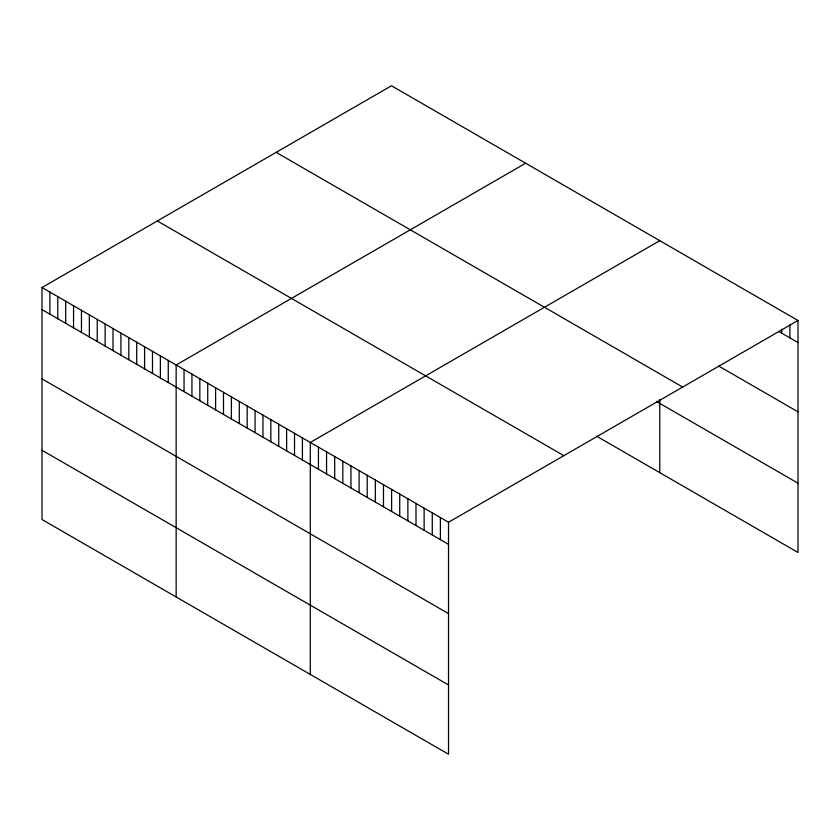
<?xml version="1.0" encoding="UTF-8"?>
<svg xmlns="http://www.w3.org/2000/svg" width="840" height="840" viewBox="0 0 840 840"><rect width="100%" height="100%" fill="white"/><g stroke="black" fill="none" stroke-linecap="round" stroke-linejoin="round"><path stroke-width="1.26" d="M42 287.543L448.518 522.249L448.518 754.226L42 519.519L42 287.543L391.482 85.775L798 320.481L798 552.457L596.652 436.212M525.63 163.222L176.148 364.991L176.148 596.977M659.778 240.681L310.306 442.449L310.306 674.425M448.518 522.249L798 320.481M778.691 331.411L798 342.562M718.725 366.062L798 411.82M276.15 152.355L682.668 387.062M656.397 401.436L798 483.189M157.332 220.962L563.85 455.658M42 309.624L448.518 544.331M42 378.893L448.518 613.599M42 450.261L448.518 684.957M789.873 324.881L789.873 337.869M781.736 329.269L781.736 333.175M659.778 399.567L659.778 472.657M440.391 517.556L440.391 539.637M432.264 512.862L432.264 534.944M424.127 508.169L424.127 530.25M416 503.475L416 525.557M407.873 498.771L407.873 520.863M399.735 494.078L399.735 516.169M391.608 489.384L391.608 511.466M383.481 484.691L383.481 506.772M375.344 479.997L375.344 502.079M367.217 475.304L367.217 497.385M359.09 470.61L359.09 492.692M350.952 465.917L350.952 487.998M342.825 461.223L342.825 483.305M334.698 456.53L334.698 478.611M326.56 451.836L326.56 473.918M318.433 447.143L318.433 469.224M302.411 437.892L302.411 459.974M294.525 433.335L294.525 455.417M286.629 428.778L286.629 450.86M278.744 424.221L278.744 446.303M270.848 419.664L270.848 441.745M262.952 415.107L262.952 437.189M255.066 410.56L255.066 432.642M247.17 406.004L247.17 428.085M239.285 401.447L239.285 423.528M231.389 396.889L231.389 418.971M223.503 392.332L223.503 414.414M215.607 387.776L215.607 409.857M207.722 383.219L207.722 405.3M199.826 378.661L199.826 400.743M191.94 374.105L191.94 396.186M184.044 369.548L184.044 391.629M168.263 360.444L168.263 382.526M160.367 355.887L160.367 377.969M152.481 351.33L152.481 373.411M144.585 346.773L144.585 368.855M136.7 342.216L136.7 364.298M128.804 337.659L128.804 359.741M120.918 333.102L120.918 355.183M113.022 328.545L113.022 350.627M105.126 323.988L105.126 346.07M97.24 319.431L97.24 341.512M89.345 314.885L89.345 336.966M81.459 310.328L81.459 332.409M73.563 305.77L73.563 327.852M65.677 301.214L65.677 323.295M57.782 296.656L57.782 318.738M49.896 292.1L49.896 314.181"/></g></svg>
